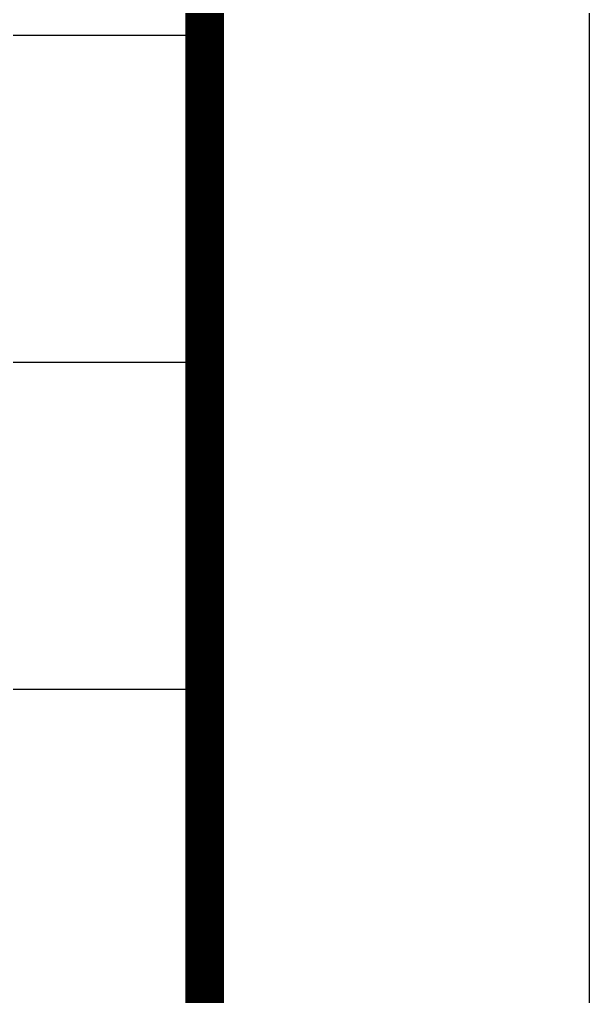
# Model space of a CAD drawing. Extents: x 3757684 to 3906284, y -130571 to 413559.
# Drawn here: x 3903322 to 3906284, y 16246 to 21325 of the extents above; entities that cross this region are included whole.
import ezdxf

# ---------------------------------------------------------------- set-up
doc = ezdxf.new("R2010")
doc.units = 0
doc.header["$LTSCALE"] = 1000
doc.header["$MEASUREMENT"] = 0
doc.layers.get('0').update_dxf_attribs({"color": 4, "linetype": 'CONTINUOUS'})
doc.layers.add('PUB_TITLE', color=4, linetype='CONTINUOUS')

# ---------------------------------------------------------------- blocks, each defined once
blk = doc.blocks.new('A$C6CA8367D')
at = {"layer": 'PUB_TITLE'}
for p, q in [((190.3, 14022.4), (5800.3, 14022.1)), ((190.4, 14022.2), (5800.5, 14022.2)), ((190.2, 13172.5), (5800.2, 13172.1)), ((190.4, 13172.2), (5800.4, 13172.2)), ((190.5, 13171.9), (5800.5, 13172.2)), ((190.2, 12322.5), (5800.2, 12322.1)), ((190.4, 12322.2), (5800.4, 12322.2)), ((190.6, 12321.9), (5800.6, 12322.2))]:
    blk.add_line(p, q, dxfattribs=at)

msp = doc.modelspace()

# ---------------------------------------------------------------- linework, layer by layer
at = {"layer": 'PUB_TITLE'}
msp.add_lwpolyline([(3757684, -8800.4), (3906284, -8800.4), (3906284, 75199.6), (3757684, 75199.6)], close=True, dxfattribs=at)
at = {"layer": 'PUB_TITLE', "const_width": 200}
msp.add_lwpolyline([(3762684, -6800.4), (3904284, -6800.4), (3904284, 73199.6), (3762684, 73199.6)], close=True, dxfattribs=at)

# ---------------------------------------------------------------- block references
at = {"xscale": 2, "yscale": 2, "zscale": 2}
msp.add_blockref('A$C6CA8367D', (3892680.3, -6800.4), dxfattribs=at)

doc.saveas('drawing.dxf')
